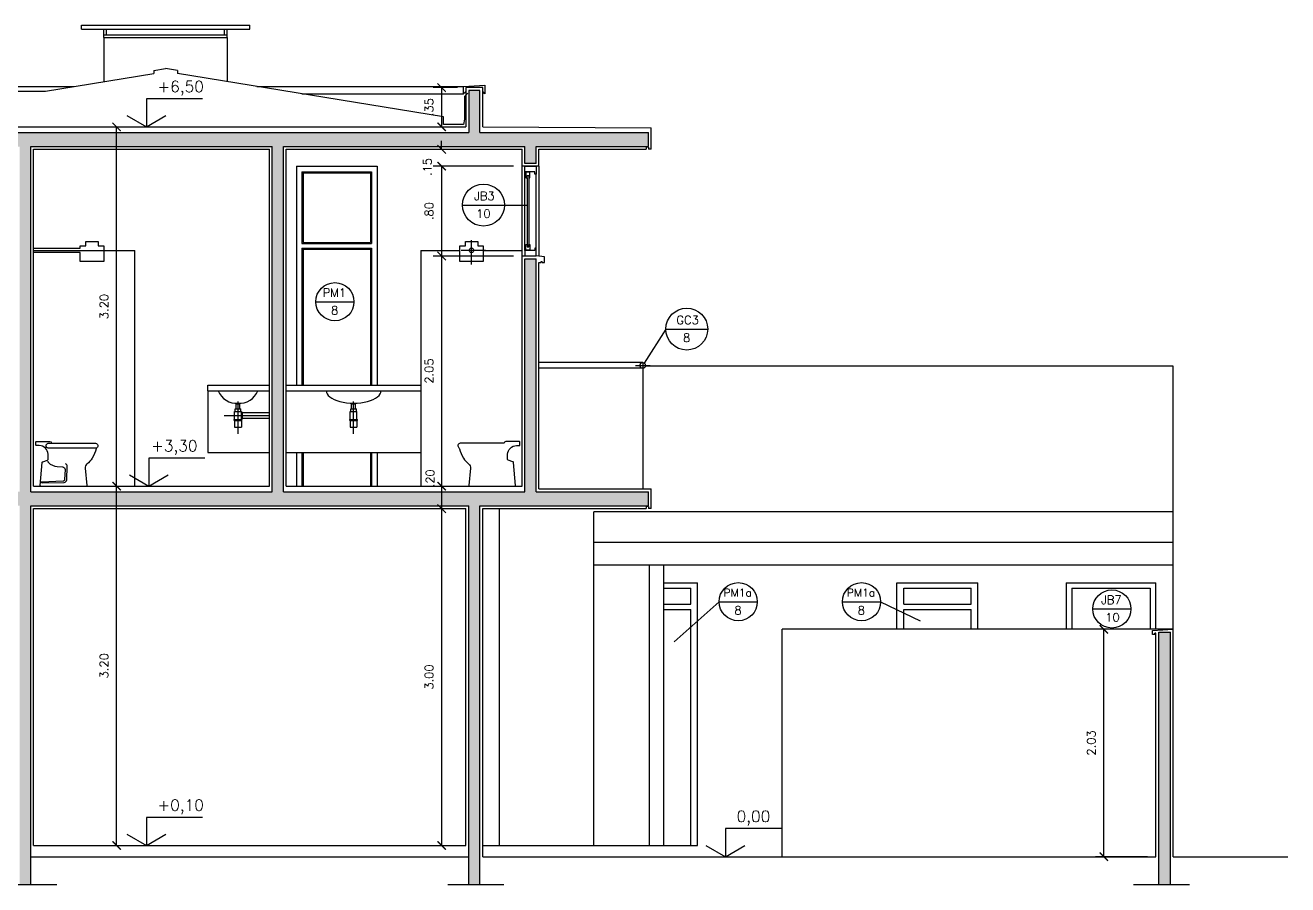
# Model space of a CAD drawing. Header units: millimetres. Extents: x 128 to 761, y 122 to 191.
# Drawn here: x 470.68 to 481.92, y 123.83 to 131.48 of the extents above; entities that cross this region are included whole.
import ezdxf

# ---------------------------------------------------------------- set-up
doc = ezdxf.new("R2010")
doc.units = ezdxf.units.MM
doc.linetypes.add('DASHDOT', pattern=[1, 0.5, -0.25, 0, -0.25])
for name, color, linetype in [('ALV', 5, 'Continuous'), ('CAIX', 2, 'Continuous'), ('CAIXN', 7, 'Continuous'), ('COTAS', 1, 'Continuous'), ('LVISTA', 1, 'Continuous'), ('LVISTA01', 8, 'Continuous'), ('LVISTA02', 1, 'Continuous'), ('LVISTA025', 3, 'Continuous'), ('NOTAS', 2, 'Continuous'), ('PEÇAS', 7, 'Continuous'), ('PEÇAS50', 8, 'Continuous'), ('REVEST', 2, 'Continuous'), ('SOLID', 8, 'Continuous')]:
    doc.layers.add(name, color=color, linetype=linetype)
doc.styles.add('60-50', font='romans.shx', dxfattribs={"height": 0.075})
doc.styles.add('80-50', font='romans.shx', dxfattribs={"height": 0.1})
doc.dimstyles.new('50', dxfattribs={"dimtxt": 0.1, "dimasz": 2.5, "dimexe": 1.25, "dimexo": 0.625, "dimgap": 0.075, "dimtad": 1, "dimzin": 0, "dimdsep": 46, "dimtxsty": '60-50', "dimcen": 2.5, "dimclrt": 3, "dimadec": 0, "dimazin": 0, "dimtfac": 1, "dimtmove": 0, "dimatfit": 3, "dimfxl": 1, "dimarcsym": 0})

# ---------------------------------------------------------------- blocks, each defined once
blk = doc.blocks.new('_ARCHTICK')
at = {"color": 0, "linetype": 'ByBlock', "const_width": 0.15}
blk.add_lwpolyline([(-0.5, -0.5), (0.5, 0.5)], dxfattribs=at)
blk = doc.blocks.new('*D452')
at = {"layer": 'COTAS', "color": 0, "lineweight": -2}
for p, q in [((480.827, 126.1), (480.209, 126.1)), ((480.284, 124.075), (480.284, 126.1)), ((480.673, 124.075), (480.209, 124.075))]:
    blk.add_line(p, q, dxfattribs=at)
at = {"layer": 'DEFPOINTS', "color": 0}
for p in [(480.284, 126.1), (480.902, 126.1), (480.748, 124.075)]:
    blk.add_point(p, dxfattribs=at)
at = {"layer": 'COTAS', "color": 0, "lineweight": -2, "xscale": 0.075, "yscale": 0.075, "zscale": 0.075}
for p, rotation in [((480.284, 126.1), 90), ((480.284, 124.075), 270)]:
    blk.add_blockref('_ARCHTICK', p, dxfattribs=dict(at, rotation=rotation))
at = {"layer": 'COTAS', "color": 3, "insert": (480.172, 125.088), "char_height": 0.075, "attachment_point": 5, "rotation": 90, "style": '60-50'}
blk.add_mtext('2.03', dxfattribs=at)
blk = doc.blocks.new('*D466')
at = {"layer": 'COTAS', "color": 0, "lineweight": -2}
blk.add_line((471.491, 124.175), (471.491, 127.375), dxfattribs=at)
at = {"layer": 'DEFPOINTS', "color": 0}
for p in [(471.491, 127.375), (471.491, 127.375), (471.491, 124.175)]:
    blk.add_point(p, dxfattribs=at)
at = {"layer": 'COTAS', "color": 0, "lineweight": -2, "xscale": 0.075, "yscale": 0.075, "zscale": 0.075}
for p, rotation in [((471.491, 127.375), 90), ((471.491, 124.175), 270)]:
    blk.add_blockref('_ARCHTICK', p, dxfattribs=dict(at, rotation=rotation))
at = {"layer": 'COTAS', "color": 3, "insert": (471.379, 125.775), "char_height": 0.075, "attachment_point": 5, "rotation": 90, "style": '60-50'}
blk.add_mtext('3.20', dxfattribs=at)
blk = doc.blocks.new('*D467')
at = {"layer": 'COTAS', "color": 0, "lineweight": -2}
blk.add_line((471.491, 127.375), (471.491, 130.575), dxfattribs=at)
at = {"layer": 'DEFPOINTS', "color": 0}
for p in [(471.491, 130.575), (471.491, 130.575), (471.491, 127.375)]:
    blk.add_point(p, dxfattribs=at)
at = {"layer": 'COTAS', "color": 0, "lineweight": -2, "xscale": 0.075, "yscale": 0.075, "zscale": 0.075}
for p, rotation in [((471.491, 130.575), 90), ((471.491, 127.375), 270)]:
    blk.add_blockref('_ARCHTICK', p, dxfattribs=dict(at, rotation=rotation))
at = {"layer": 'COTAS', "color": 3, "insert": (471.379, 128.975), "char_height": 0.075, "attachment_point": 5, "rotation": 90, "style": '60-50'}
blk.add_mtext('3.20', dxfattribs=at)
blk = doc.blocks.new('*D468')
at = {"layer": 'COTAS', "color": 0, "lineweight": -2}
for p, q in [((474.527, 130.925), (474.311, 130.925)), ((474.386, 130.925), (474.386, 130.575))]:
    blk.add_line(p, q, dxfattribs=at)
at = {"layer": 'DEFPOINTS', "color": 0}
for p in [(474.602, 130.925), (474.386, 130.575), (474.386, 130.575)]:
    blk.add_point(p, dxfattribs=at)
at = {"layer": 'COTAS', "color": 0, "lineweight": -2, "xscale": 0.075, "yscale": 0.075, "zscale": 0.075}
for p, rotation in [((474.386, 130.925), 90), ((474.386, 130.575), 270)]:
    blk.add_blockref('_ARCHTICK', p, dxfattribs=dict(at, rotation=rotation))
at = {"layer": 'COTAS', "color": 3, "insert": (474.274, 130.75), "char_height": 0.075, "attachment_point": 5, "rotation": 90, "style": '60-50'}
blk.add_mtext('.35', dxfattribs=at)
blk = doc.blocks.new('*D469')
at = {"layer": 'COTAS', "color": 0, "lineweight": -2}
for p, q in [((474.386, 130.375), (474.386, 130.45)), ((475.027, 130.225), (474.311, 130.225)), ((474.386, 130.225), (474.386, 130.15))]:
    blk.add_line(p, q, dxfattribs=at)
at = {"layer": 'DEFPOINTS', "color": 0}
for p in [(474.386, 130.375), (474.386, 130.225), (475.102, 130.225)]:
    blk.add_point(p, dxfattribs=at)
at = {"layer": 'COTAS', "color": 0, "lineweight": -2, "xscale": 0.075, "yscale": 0.075, "zscale": 0.075}
for p, rotation in [((474.386, 130.375), 270), ((474.386, 130.225), 90)]:
    blk.add_blockref('_ARCHTICK', p, dxfattribs=dict(at, rotation=rotation))
at = {"layer": 'COTAS', "color": 3, "insert": (474.259, 130.218), "char_height": 0.075, "attachment_point": 5, "rotation": 90, "style": '60-50'}
blk.add_mtext('.15', dxfattribs=at)
blk = doc.blocks.new('*D470')
at = {"layer": 'COTAS', "color": 0, "lineweight": -2}
for p, q in [((474.386, 130.225), (474.386, 129.425)), ((475.027, 129.425), (474.311, 129.425))]:
    blk.add_line(p, q, dxfattribs=at)
at = {"layer": 'DEFPOINTS', "color": 0}
for p in [(475.102, 130.225), (474.386, 129.425), (475.102, 129.425)]:
    blk.add_point(p, dxfattribs=at)
at = {"layer": 'COTAS', "color": 0, "lineweight": -2, "xscale": 0.075, "yscale": 0.075, "zscale": 0.075}
for p, rotation in [((474.386, 130.225), 90), ((474.386, 129.425), 270)]:
    blk.add_blockref('_ARCHTICK', p, dxfattribs=dict(at, rotation=rotation))
at = {"layer": 'COTAS', "color": 3, "insert": (474.274, 129.825), "char_height": 0.075, "attachment_point": 5, "rotation": 90, "style": '60-50'}
blk.add_mtext('.80', dxfattribs=at)
blk = doc.blocks.new('*D471')
at = {"layer": 'COTAS', "color": 0, "lineweight": -2}
blk.add_line((474.386, 129.425), (474.386, 127.375), dxfattribs=at)
at = {"layer": 'DEFPOINTS', "color": 0}
for p in [(475.102, 129.425), (474.386, 127.375), (474.386, 127.375)]:
    blk.add_point(p, dxfattribs=at)
at = {"layer": 'COTAS', "color": 0, "lineweight": -2, "xscale": 0.075, "yscale": 0.075, "zscale": 0.075}
for p, rotation in [((474.386, 129.425), 90), ((474.386, 127.375), 270)]:
    blk.add_blockref('_ARCHTICK', p, dxfattribs=dict(at, rotation=rotation))
at = {"layer": 'COTAS', "color": 3, "insert": (474.274, 128.4), "char_height": 0.075, "attachment_point": 5, "rotation": 90, "style": '60-50'}
blk.add_mtext('2.05', dxfattribs=at)
blk = doc.blocks.new('*D472')
at = {"layer": 'COTAS', "color": 0, "lineweight": -2}
blk.add_line((474.386, 127.375), (474.386, 127.175), dxfattribs=at)
at = {"layer": 'DEFPOINTS', "color": 0}
for p in [(474.386, 127.375), (474.386, 127.175), (474.386, 127.175)]:
    blk.add_point(p, dxfattribs=at)
at = {"layer": 'COTAS', "color": 0, "lineweight": -2, "xscale": 0.075, "yscale": 0.075, "zscale": 0.075}
for p, rotation in [((474.386, 127.375), 90), ((474.386, 127.175), 270)]:
    blk.add_blockref('_ARCHTICK', p, dxfattribs=dict(at, rotation=rotation))
at = {"layer": 'COTAS', "color": 3, "insert": (474.283, 127.445), "char_height": 0.075, "attachment_point": 5, "rotation": 90, "style": '60-50'}
blk.add_mtext('.20', dxfattribs=at)
blk = doc.blocks.new('*D473')
at = {"layer": 'COTAS', "color": 0, "lineweight": -2}
blk.add_line((474.386, 127.175), (474.386, 124.175), dxfattribs=at)
at = {"layer": 'DEFPOINTS', "color": 0}
for p in [(474.386, 127.175), (474.386, 124.175), (474.386, 124.175)]:
    blk.add_point(p, dxfattribs=at)
at = {"layer": 'COTAS', "color": 0, "lineweight": -2, "xscale": 0.075, "yscale": 0.075, "zscale": 0.075}
for p, rotation in [((474.386, 127.175), 90), ((474.386, 124.175), 270)]:
    blk.add_blockref('_ARCHTICK', p, dxfattribs=dict(at, rotation=rotation))
at = {"layer": 'COTAS', "color": 3, "insert": (474.274, 125.675), "char_height": 0.075, "attachment_point": 5, "rotation": 90, "style": '60-50'}
blk.add_mtext('3.00', dxfattribs=at)

msp = doc.modelspace()

# ---------------------------------------------------------------- hatches: boundary and pattern name
at = {"layer": 'SOLID'}
h = msp.add_hatch(color=256, dxfattribs=at)
h.paths.add_polyline_path([(468.4769, 130.5252), (468.4769, 131.2452), (468.3769, 131.2452), (468.3769, 128.4752), (468.4769, 128.4752), (468.4769, 130.4002), (470.6269, 130.4002), (470.6269, 127.3252), (468.9769, 127.3252), (468.9769, 128.2252), (468.8769, 128.2252), (468.8769, 127.3252), (468.4769, 127.3252), (468.4769, 128.2502), (468.3769, 128.2502), (468.3769, 127.3267), (468.3269, 127.2029), (468.3269, 123.8252), (468.4269, 123.8252), (468.4269, 127.2002), (470.6269, 127.2002), (470.6269, 123.8252), (470.7269, 123.8252), (470.7269, 127.2002), (474.6269, 127.2002), (474.6269, 123.8252), (474.7269, 123.8252), (474.7269, 127.2002), (476.2269, 127.2002), (476.2269, 127.3252), (475.2269, 127.3252), (475.2269, 129.4002), (475.1269, 129.4002), (475.1269, 127.3252), (472.9769, 127.3252), (472.9769, 130.4002), (475.1269, 130.4002), (475.1269, 130.2502), (475.2269, 130.2502), (475.2269, 130.4002), (476.2269, 130.4002), (476.2269, 130.5252), (474.7269, 130.5252), (474.7269, 130.9002), (474.6269, 130.9002), (474.6269, 130.5252), (469.2269, 130.5252)])
h.paths.add_polyline_path([(470.7269, 130.4002), (470.7269, 127.3252), (472.8769, 127.3252), (472.8769, 130.4002)], flags=16)
h.paths.add_polyline_path([(468.4769, 128.4752), (468.3769, 128.4752), (468.3769, 128.2502), (468.4769, 128.2502)], flags=17)
h.paths.add_polyline_path([(480.8769, 126.0752), (480.7732, 126.0752), (480.7732, 123.8252), (480.8769, 123.8252)])
h.paths.add_polyline_path([(471.7894, 127.6355), (472.2727, 127.6355), (472.2727, 127.814), (471.7894, 127.814)], flags=8)

# ---------------------------------------------------------------- linework, layer by layer
at = {"layer": 'ALV'}
for p, q in [((474.6269, 130.9002), (474.6269, 130.5252)), ((474.7269, 130.9002), (474.6269, 130.9002)), ((474.7269, 130.5252), (474.7269, 130.9002)), ((469.2269, 130.5252), (474.6269, 130.5252)), ((474.7269, 130.5252), (476.2269, 130.5252)), ((476.2269, 130.4002), (476.2269, 130.5252)), ((470.7269, 130.4002), (472.8769, 130.4002)), ((470.7269, 127.3252), (470.7269, 130.4002)), ((472.8769, 127.3252), (472.8769, 130.4002)), ((472.9769, 127.3252), (472.9769, 130.4002)), ((472.9769, 130.4002), (475.1269, 130.4002)), ((475.1269, 130.2502), (475.1269, 130.4002)), ((475.2269, 130.4002), (476.2269, 130.4002)), ((475.2269, 130.2502), (475.2269, 130.4002)), ((475.2269, 130.2502), (475.1269, 130.2502)), ((475.1269, 129.4002), (475.2269, 129.4002)), ((475.1269, 127.3252), (475.1269, 129.4002)), ((475.2269, 127.3252), (475.2269, 129.4002)), ((470.7269, 127.3252), (472.8769, 127.3252)), ((472.9769, 127.3252), (475.1269, 127.3252)), ((475.2269, 127.3252), (476.2269, 127.3252)), ((476.2269, 127.2002), (476.2269, 127.3252)), ((470.7269, 123.8252), (470.7269, 127.2002)), ((470.7269, 127.2002), (474.6269, 127.2002)), ((474.6269, 123.8252), (474.6269, 127.2002)), ((474.7269, 123.8252), (474.7269, 127.2002)), ((474.7269, 127.2002), (476.2269, 127.2002)), ((480.7732, 126.0752), (480.8769, 126.0752)), ((480.7732, 123.8252), (480.7732, 126.0752)), ((480.8769, 123.8252), (480.8769, 126.0752))]:
    msp.add_line(p, q, dxfattribs=at)
at = {"layer": 'CAIX', "color": 1}
for p, q in [((475.2519, 130.2252), (475.2519, 129.4252)), ((475.1269, 129.4752), (475.1269, 130.1752)), ((475.2269, 129.4952), (475.2269, 130.1552))]:
    msp.add_line(p, q, dxfattribs=at)
at = {"layer": 'CAIX'}
for p, q in [((475.1469, 130.1224), (475.1469, 129.5279)), ((475.1619, 130.1224), (475.1619, 129.5279))]:
    msp.add_line(p, q, dxfattribs=at)
for points in [[(474.6019, 130.8902), (474.5819, 130.8702), (474.5819, 130.9352), (474.7719, 130.9452), (474.7719, 130.8702), (474.7519, 130.8902)], [(474.618, 130.8765), (474.588, 130.8465), (474.588, 130.6446), (474.5804, 130.5952)], [(475.2269, 129.4252), (475.2269, 129.4952), (475.2169, 129.4952), (475.2169, 129.4752), (475.1269, 129.4752), (475.1269, 129.4252)]]:
    msp.add_lwpolyline(points, dxfattribs=at)
for points in [[(475.2269, 130.2252), (475.2269, 130.1552), (475.2169, 130.1552), (475.2169, 130.1752), (475.1269, 130.1752), (475.1269, 130.2252)], [(475.1369, 130.1724), (475.1369, 130.1224), (475.1469, 130.1224), (475.1469, 130.1424), (475.1619, 130.1424), (475.1619, 130.1224), (475.1719, 130.1224), (475.1719, 130.1724)], [(475.1369, 129.4779), (475.1369, 129.5279), (475.1469, 129.5279), (475.1469, 129.5079), (475.1619, 129.5079), (475.1619, 129.5279), (475.1719, 129.5279), (475.1719, 129.4779)]]:
    msp.add_lwpolyline(points, close=True, dxfattribs=at)
at = {"layer": 'CAIXN', "color": 8, "ltscale": 0.5}
for p, q in [((474.5716, 129.8788), (475.1469, 129.8788)), ((473.2647, 129.0178), (473.6047, 129.0178)), ((476.382, 128.7741), (476.1903, 128.4713)), ((476.382, 128.7741), (476.756, 128.7741)), ((476.8577, 126.3458), (476.4569, 125.9873)), ((476.8577, 126.3458), (477.1977, 126.3458)), ((477.9562, 126.3458), (478.2962, 126.3458)), ((478.2962, 126.3458), (478.648, 126.1758)), ((480.1857, 126.2816), (480.5257, 126.2816))]:
    msp.add_line(p, q, dxfattribs=at)
for centre, radius in [((474.7586, 129.8788), 0.187), ((473.4347, 129.0178), 0.17), ((476.569, 128.7741), 0.187), ((477.0277, 126.3458), 0.17), ((478.1262, 126.3458), 0.17), ((480.3557, 126.2816), 0.17)]:
    msp.add_circle(centre, radius, dxfattribs=at)
at = {"layer": 'LVISTA'}
for p, q in [((471.1769, 131.4802), (472.6769, 131.4802)), ((471.1769, 131.4452), (471.1769, 131.4802)), ((472.6769, 131.4452), (472.6769, 131.4802)), ((471.1769, 131.4452), (472.6769, 131.4452)), ((471.3769, 131.3702), (471.3769, 131.4452)), ((471.3769, 131.3952), (472.4769, 131.3952)), ((471.3769, 131.3702), (471.3769, 130.9779)), ((471.3769, 131.3702), (472.4769, 131.3702)), ((471.4019, 131.3952), (471.4019, 131.4452)), ((472.4519, 131.3952), (472.4519, 131.4452)), ((472.4769, 131.3702), (472.4769, 131.4452)), ((472.4769, 131.3702), (472.4769, 130.9779))]:
    msp.add_line(p, q, dxfattribs=at)
at = {"layer": 'LVISTA', "color": 2}
for p, q in [((474.4019, 130.5952), (474.4019, 130.6649)), ((474.5804, 130.5952), (474.4019, 130.5952))]:
    msp.add_line(p, q, dxfattribs=at)
at = {"layer": 'LVISTA01'}
for p, q in [((473.1395, 130.8702), (474.5819, 130.8702)), ((473.0919, 130.2252), (473.0919, 128.2752)), ((473.0919, 130.2252), (473.8119, 130.2252)), ((473.8119, 130.2252), (473.8119, 128.2752)), ((473.1419, 130.1752), (473.7619, 130.1752)), ((473.1419, 130.1752), (473.1419, 129.5352)), ((473.1519, 130.1652), (473.7519, 130.1652)), ((473.1519, 130.1652), (473.1519, 129.5452)), ((473.7519, 130.1652), (473.7519, 129.5452)), ((473.7619, 130.1752), (473.7619, 129.5352)), ((473.1419, 129.5352), (473.7619, 129.5352)), ((473.1419, 129.4952), (473.7619, 129.4952)), ((473.1419, 129.4952), (473.1419, 128.2752)), ((473.1519, 129.5452), (473.7519, 129.5452)), ((473.1519, 129.4852), (473.7519, 129.4852)), ((473.1519, 129.4852), (473.1519, 128.2752)), ((473.7519, 129.4852), (473.7519, 128.2752)), ((473.7619, 129.4952), (473.7619, 128.2752)), ((480.9019, 128.4452), (476.2014, 128.4452)), ((480.9019, 126.1002), (480.9019, 128.4452)), ((473.0919, 127.6752), (473.0919, 127.3752)), ((473.1419, 127.6752), (473.1419, 127.3752)), ((473.1519, 127.6752), (473.1519, 127.3752)), ((473.7519, 127.6752), (473.7519, 127.3752)), ((473.7619, 127.6752), (473.7619, 127.3752)), ((473.8119, 127.6752), (473.8119, 127.3752)), ((474.9019, 124.1752), (474.9019, 127.1752)), ((480.9019, 127.1452), (475.7425, 127.1452)), ((475.7425, 126.8752), (475.7425, 127.1452)), ((475.7425, 126.8752), (480.9019, 126.8752)), ((475.7425, 126.6752), (475.7425, 126.8752)), ((475.7425, 126.6752), (480.9019, 126.6752)), ((475.7425, 124.1752), (475.7425, 126.6752)), ((476.236, 124.1752), (476.236, 126.6752)), ((476.3639, 124.1752), (476.3639, 126.6752)), ((476.3639, 126.5152), (476.6658, 126.5152)), ((476.6658, 124.1752), (476.6658, 126.5152)), ((478.4413, 126.1002), (478.4413, 126.5152)), ((478.4413, 126.5152), (479.1613, 126.5152)), ((479.1613, 126.1002), (479.1613, 126.5152)), ((479.9482, 126.5152), (479.9482, 126.1002)), ((479.9482, 126.5152), (480.7482, 126.5152)), ((480.7482, 126.1002), (480.7482, 126.5152)), ((476.3639, 126.4652), (476.6058, 126.4652)), ((476.6058, 126.3252), (476.6058, 126.4652)), ((478.5013, 126.4652), (479.1013, 126.4652)), ((478.5013, 126.3252), (478.5013, 126.4652)), ((479.1013, 126.3252), (479.1013, 126.4652)), ((479.9982, 126.4652), (479.9982, 126.1002)), ((479.9982, 126.4652), (480.6982, 126.4652)), ((480.6982, 126.4652), (480.6982, 126.1002)), ((476.3639, 126.3252), (476.6058, 126.3252)), ((478.5013, 126.3252), (479.1013, 126.3252)), ((476.3639, 126.2752), (476.6058, 126.2752)), ((476.6058, 124.1752), (476.6058, 126.2752)), ((478.5013, 126.1002), (478.5013, 126.2752)), ((478.5013, 126.2752), (479.1013, 126.2752)), ((479.1013, 126.1002), (479.1013, 126.2752)), ((474.7519, 124.1752), (476.6658, 124.1752))]:
    msp.add_line(p, q, dxfattribs=at)
at = {"layer": 'LVISTA02', "color": 2}
for p, q in [((470.8578, 130.8935), (471.8209, 131.0501)), ((471.8209, 131.0776), (471.9269, 131.0948)), ((471.8209, 131.0776), (471.8209, 131.0501)), ((472.033, 131.0776), (471.9269, 131.0948)), ((472.033, 131.0776), (472.033, 131.0501)), ((474.4019, 130.6649), (472.033, 131.0501)), ((468.5019, 130.8935), (470.8578, 130.8935)), ((475.2519, 130.2252), (475.2519, 130.3752)), ((475.2519, 127.3502), (475.2519, 129.3664))]:
    msp.add_line(p, q, dxfattribs=at)
at = {"layer": 'LVISTA02'}
for p, q in [((468.5019, 130.9351), (471.1139, 130.9351)), ((472.7397, 130.9352), (474.5819, 130.9352)), ((475.1019, 129.4252), (475.1019, 130.2252)), ((470.7519, 129.4752), (471.6519, 129.4752)), ((471.6519, 127.3752), (471.6519, 129.4752)), ((474.2019, 129.4752), (474.5469, 129.4752)), ((474.2019, 129.4752), (474.2019, 127.3752)), ((474.7569, 129.4752), (475.1019, 129.4752)), ((476.1769, 128.4752), (475.2519, 128.4752)), ((476.1769, 128.4252), (475.2519, 128.4252)), ((476.1769, 128.4752), (476.1769, 127.3502)), ((472.3019, 128.2252), (472.3019, 128.2752)), ((472.3019, 128.2752), (472.8519, 128.2752)), ((472.3019, 128.2252), (472.8519, 128.2252)), ((472.3019, 128.2252), (472.3019, 127.6752)), ((473.0019, 128.2752), (474.2019, 128.2752)), ((473.0019, 128.2252), (474.2019, 128.2252)), ((472.3019, 127.6752), (472.8519, 127.6752)), ((473.0019, 127.6752), (474.2019, 127.6752)), ((470.7269, 124.0752), (474.6269, 124.0752))]:
    msp.add_line(p, q, dxfattribs=at)
at = {"layer": 'LVISTA025', "color": 1}
for p in [(477.4191, 124.0752), (480.9019, 126.1002)]:
    msp.add_line(p, (477.4191, 126.1002), dxfattribs=at)
at = {"layer": 'NOTAS', "color": 8, "linetype": 'DASHDOT'}
for p, q in [((474.6519, 129.3508), (474.6519, 129.5668)), ((474.7763, 129.4752), (474.5603, 129.4752)), ((476.1112, 128.4502), (476.2426, 128.4502))]:
    msp.add_line(p, q, dxfattribs=at)
at = {"layer": 'NOTAS'}
for p, q in [((470.9585, 123.8252), (470.4578, 123.8252)), ((474.9403, 123.8252), (474.4396, 123.8252)), ((481.048, 123.8252), (480.5473, 123.8252))]:
    msp.add_line(p, q, dxfattribs=at)
for points in [[(472.2563, 130.8252), (471.7563, 130.8252), (471.7563, 130.5752)], [(472.2774, 127.6252), (471.7774, 127.6252), (471.7774, 127.3752)], [(472.2563, 124.4252), (471.7563, 124.4252), (471.7563, 124.1752)], [(477.413, 124.3252), (476.913, 124.3252), (476.913, 124.0752)]]:
    msp.add_lwpolyline(points, dxfattribs=at)
at = {"layer": 'NOTAS', "color": 3}
for points in [[(471.5831, 130.6752), (471.7563, 130.5752), (471.9295, 130.6752)], [(471.6042, 127.4752), (471.7774, 127.3752), (471.9506, 127.4752)], [(471.5831, 124.2752), (471.7563, 124.1752), (471.9295, 124.2752)], [(476.7398, 124.1752), (476.913, 124.0752), (477.0862, 124.1752)]]:
    msp.add_lwpolyline(points, dxfattribs=at)
at = {"layer": 'PEÇAS'}
for p, q in [((472.5897, 128.1052), (472.5547, 128.1052)), ((472.5547, 128.0652), (472.5547, 128.1052)), ((472.5612, 128.1052), (472.5612, 128.1136)), ((472.5832, 128.1137), (472.5832, 128.1052)), ((472.5897, 128.0652), (472.5897, 128.1052)), ((473.6194, 128.1052), (473.5844, 128.1052)), ((473.5844, 128.0652), (473.5844, 128.1052)), ((473.5909, 128.1052), (473.5909, 128.1136)), ((473.613, 128.1137), (473.613, 128.1052)), ((473.6194, 128.0652), (473.6194, 128.1052)), ((472.5422, 127.9702), (472.5422, 128.0402)), ((472.5422, 128.0402), (472.6022, 128.0402)), ((472.5472, 128.0402), (472.5472, 128.0652)), ((472.5472, 128.0652), (472.5972, 128.0652)), ((472.5972, 128.0402), (472.5972, 128.0652)), ((472.6022, 127.9702), (472.6022, 128.0402)), ((472.6022, 128.0352), (472.6122, 128.0352)), ((472.6022, 127.9752), (472.6122, 127.9752)), ((472.6122, 127.9752), (472.6122, 128.0352)), ((472.6122, 128.0302), (472.8519, 128.0302)), ((472.6122, 127.9802), (472.8519, 127.9802)), ((473.5719, 127.9702), (473.5719, 128.0402)), ((473.5719, 128.0402), (473.6319, 128.0402)), ((473.5769, 128.0402), (473.5769, 128.0652)), ((473.5769, 128.0652), (473.6269, 128.0652)), ((473.6269, 128.0402), (473.6269, 128.0652)), ((473.6319, 127.9702), (473.6319, 128.0402)), ((472.5372, 127.9702), (472.6072, 127.9702)), ((472.5372, 127.9602), (472.5372, 127.9702)), ((472.5372, 127.9602), (472.6072, 127.9602)), ((472.5422, 127.9602), (472.5422, 127.9002)), ((472.5422, 127.9002), (472.6022, 127.9002)), ((472.6022, 127.9602), (472.6022, 127.9002)), ((472.6072, 127.9602), (472.6072, 127.9702)), ((473.5669, 127.9702), (473.6369, 127.9702)), ((473.5669, 127.9602), (473.5669, 127.9702)), ((473.5669, 127.9602), (473.6369, 127.9602)), ((473.5719, 127.9602), (473.5719, 127.9002)), ((473.5719, 127.9002), (473.6319, 127.9002)), ((473.6319, 127.9602), (473.6319, 127.9002)), ((473.6369, 127.9602), (473.6369, 127.9702))]:
    msp.add_line(p, q, dxfattribs=at)
at = {"layer": 'PEÇAS', "linetype": 'DASHDOT'}
for p, q in [((472.5722, 127.8419), (472.5722, 128.1284)), ((473.6019, 127.8419), (473.6019, 128.1284)), ((472.4489, 128.0052), (472.8519, 128.0052))]:
    msp.add_line(p, q, dxfattribs=at)
at = {"layer": 'PEÇAS'}
for points in [[(470.7519, 129.4952), (471.1669, 129.4952), (471.1669, 129.5152), (471.2169, 129.5152), (471.2169, 129.5552), (471.3269, 129.5552), (471.3269, 129.5152), (471.3769, 129.5152), (471.3769, 129.3752), (471.1669, 129.3752), (471.1669, 129.4552), (470.7519, 129.4552)], [(474.5469, 129.5152), (474.5969, 129.5152), (474.5969, 129.5552), (474.7069, 129.5552), (474.7069, 129.5152), (474.7569, 129.5152), (474.7569, 129.3752), (474.5469, 129.3752), (474.5469, 129.5152)]]:
    msp.add_lwpolyline(points, dxfattribs=at)
msp.add_lwpolyline([(470.8154, 127.3752, -0.4405179), (470.8104, 127.3806), (470.8289, 127.5872), (470.8289, 127.5876, -0.238813), (470.8339, 127.5932), (470.8747, 127.6061, 0.2982349), (470.8799, 127.6135), (470.8799, 127.6602, 0.3911927), (470.8019, 127.7372), (470.7749, 127.7372, -0.4142136), (470.7719, 127.7402), (470.7719, 127.7677, -0.4142136), (470.7779, 127.7737), (470.8949, 127.7737, -0.031339), (470.8957, 127.7736, -0.3679173), (470.9114, 127.7577), (471.0929, 127.7577), (471.3039, 127.7577, -0.6726001), (471.3144, 127.7174, 0.1747511), (471.3089, 127.7082, -0.0849097), (471.2739, 127.6252, -0.073752), (471.2254, 127.5712, 0.266695), (471.2114, 127.5352), (471.2264, 127.3806, -0.4427907), (471.2214, 127.3752)], format="xyb", dxfattribs=at)
msp.add_circle((474.6519, 129.4752), 0.02, dxfattribs=at)
at = {"layer": 'PEÇAS', "color": 2, "linetype": 'ByBlock'}
msp.add_circle((476.1769, 128.4502), 0.025, dxfattribs=at)
at = {"layer": 'PEÇAS'}
for centre, radius, start, end in [((472.5574, 128.2868), 0.173, 200.85379, 275.35031), ((472.5876, 128.2859), 0.1722, 264.6555, 339.33706)]:
    msp.add_arc(centre, radius, start, end, dxfattribs=at)
msp.add_ellipse((473.6019, 128.2252), major_axis=(-0.245, 0), ratio=0.451834, start_param=0, end_param=3.1415927, dxfattribs=at)
at = {"layer": 'PEÇAS50'}
for points in [[(471.3144, 127.7174, -0.1282576), (471.3039, 127.7132), (471.0929, 127.7132), (470.8819, 127.7132, -0.8764671), (470.8819, 127.7577), (470.9114, 127.7577)], [(475.0385, 127.3752, 0.4405179), (475.0435, 127.3806), (475.025, 127.5872), (475.025, 127.5876, 0.238813), (475.0199, 127.5932), (474.9792, 127.6061, -0.2982349), (474.9739, 127.6135), (474.9739, 127.6602, -0.3911927), (475.0519, 127.7372), (475.0789, 127.7372, 0.4142136), (475.0819, 127.7402), (475.0819, 127.7677, 0.4142136), (475.0759, 127.7737), (474.959, 127.7737, 0.031339), (474.9582, 127.7736, 0.3679173), (474.9424, 127.7577), (474.7609, 127.7577), (474.5499, 127.7577, 0.6726001), (474.5394, 127.7174, -0.1747511), (474.5449, 127.7082, 0.0849097), (474.5799, 127.6252, 0.073752), (474.6284, 127.5712, -0.266695), (474.6424, 127.5352), (474.6275, 127.3806, 0.4427907), (474.6324, 127.3752)], [(470.8769, 127.5992, 0.1940652), (470.8829, 127.5852, 0.1621449), (470.9619, 127.5507), (471.0099, 127.5467, -0.3853471), (471.0314, 127.5232), (471.0279, 127.4342, -0.4477898), (471.0139, 127.4202), (470.8226, 127.4117), (470.8216, 127.4117), (470.8169, 127.4117, 0.6900705), (470.8164, 127.4102, 0.2113135), (470.8289, 127.4052), (471.0234, 127.4082, 0.4081899), (471.0464, 127.4317), (471.0514, 127.5527, 0.3006112), (471.0349, 127.5752)]]:
    msp.add_lwpolyline(points, format="xyb", dxfattribs=at)
at = {"layer": 'REVEST'}
for p, q in [((474.6019, 130.9252), (474.6019, 130.5752)), ((474.7519, 130.9252), (474.6019, 130.9252)), ((474.7519, 130.5752), (474.7519, 130.9252)), ((468.5019, 130.5752), (474.6019, 130.5752)), ((474.7519, 130.5752), (476.2519, 130.5652)), ((476.2519, 130.3752), (476.2519, 130.5652)), ((470.7519, 130.3752), (472.8519, 130.3752)), ((470.7519, 127.3752), (470.7519, 130.3752)), ((472.8519, 127.3752), (472.8519, 130.3752)), ((473.0019, 127.3752), (473.0019, 130.3752)), ((473.0019, 130.3752), (475.1019, 130.3752)), ((475.1019, 130.2252), (475.1019, 130.3752)), ((475.2519, 130.3752), (476.2069, 130.3752)), ((476.2069, 130.3952), (476.2069, 130.3752)), ((476.2269, 130.3952), (476.2069, 130.3952)), ((476.2269, 130.3952), (476.2269, 130.3752)), ((476.2519, 130.3752), (476.2269, 130.3752)), ((475.2519, 130.2252), (475.1019, 130.2252)), ((475.1019, 129.4252), (475.2269, 129.4252)), ((475.1019, 127.3752), (475.1019, 129.4252)), ((475.3019, 129.4164), (475.2269, 129.4252)), ((475.2519, 129.3664), (475.2719, 129.3664)), ((475.2719, 129.3664), (475.2719, 129.3764)), ((475.2719, 129.3764), (475.2819, 129.3764)), ((475.2819, 129.3664), (475.2819, 129.3764)), ((475.2819, 129.3664), (475.3019, 129.3664)), ((475.3019, 129.3664), (475.3019, 129.4164)), ((470.7519, 127.3752), (472.8519, 127.3752)), ((473.0019, 127.3752), (475.1019, 127.3752)), ((475.2519, 127.3502), (476.2519, 127.3502)), ((476.2519, 127.1752), (476.2519, 127.3502)), ((476.2069, 127.1952), (476.2069, 127.1752)), ((476.2269, 127.1952), (476.2069, 127.1952)), ((476.2269, 127.1952), (476.2269, 127.1752)), ((470.7519, 127.1752), (474.6019, 127.1752)), ((470.7519, 124.1752), (470.7519, 127.1752)), ((474.6019, 124.1752), (474.6019, 127.1752)), ((474.7519, 124.0752), (474.7519, 127.1752)), ((474.7519, 127.1752), (476.2069, 127.1752)), ((476.2519, 127.1752), (476.2269, 127.1752)), ((480.7182, 126.0902), (480.9019, 126.1002)), ((480.7182, 126.0552), (480.7182, 126.0902)), ((480.7382, 126.0552), (480.7382, 126.0652)), ((480.7482, 126.0652), (480.7382, 126.0652)), ((480.7482, 124.0752), (480.7482, 126.0652)), ((480.9019, 124.0752), (480.9019, 126.1002)), ((480.7382, 126.0552), (480.7182, 126.0552)), ((470.7519, 124.1752), (474.6019, 124.1752)), ((474.7519, 124.0752), (480.7482, 124.0752)), ((480.9019, 124.0752), (481.9223, 124.0752))]:
    msp.add_line(p, q, dxfattribs=at)

# ---------------------------------------------------------------- texts
at = {"layer": 'CAIXN', "color": 2, "ltscale": 0.5, "attachment_point": 5, "style": '60-50'}
for s, insert, char_height in [('JB3', (474.7666, 129.9597), 0.075), ('10', (474.7568, 129.802), 0.075), ('PM1', (473.4301, 129.0986), 0.075), ('8', (473.4329, 128.9409), 0.075), ('GC3', (476.5769, 128.855), 0.075), ('8', (476.5671, 128.6973), 0.075), ('PM1a', (477.0231, 126.4266), 0.07), ('PM1a', (478.1216, 126.4266), 0.07), ('JB7', (480.3511, 126.3625), 0.075), ('8', (477.0259, 126.2689), 0.075), ('8', (478.1244, 126.2689), 0.075), ('10', (480.3618, 126.2065), 0.075)]:
    msp.add_mtext(s, dxfattribs=dict(at, insert=insert, char_height=char_height))
at = {"layer": 'NOTAS', "color": 3, "style": '80-50'}
for s, p in [('+6,50', (471.8565, 130.8843)), ('+3,30', (471.8001, 127.6843)), ('+0,10', (471.8565, 124.4843)), ('0,00', (477.0132, 124.3843))]:
    msp.add_text(s, height=0.1, dxfattribs=at).set_placement(p)

# ---------------------------------------------------------------- dimensions: what is measured, and where the dimension line sits
at = {"layer": 'COTAS'}
for base, p1, p2, override, picture, middle in [((474.3865, 130.5752), (474.6019, 130.9252), (474.3865, 130.5752), {"dimasz": 0.075, "dimexe": 0.075, "dimexo": 0.075, "dimzin": 4, "dimblk1": 'ARCHTICK', "dimblk2": 'ARCHTICK', "dimsah": 1, "dimtofl": 0, "dimtmove": 2}, '*D468', (474.274, 130.7502)), ((471.4913, 130.5752), (471.4913, 127.3752), (471.4913, 130.5752), {"dimasz": 0.075, "dimexe": 0.075, "dimexo": 0.075, "dimzin": 4, "dimblk1": 'ARCHTICK', "dimblk2": 'ARCHTICK', "dimsah": 1, "dimse1": 1, "dimtofl": 0, "dimtmove": 2}, '*D467', (471.3788, 128.9752)), ((474.3865, 129.4252), (475.1019, 130.2252), (475.1019, 129.4252), {"dimasz": 0.075, "dimexe": 0.075, "dimexo": 0.075, "dimzin": 4, "dimblk1": 'ARCHTICK', "dimblk2": 'ARCHTICK', "dimsah": 1, "dimse1": 1, "dimtofl": 0, "dimtmove": 2}, '*D470', (474.274, 129.8252)), ((474.3865, 127.3752), (475.1019, 129.4252), (474.3865, 127.3752), {"dimasz": 0.075, "dimexe": 0.075, "dimexo": 0.075, "dimzin": 4, "dimblk1": 'ARCHTICK', "dimblk2": 'ARCHTICK', "dimsah": 1, "dimse1": 1, "dimtofl": 0, "dimtmove": 2}, '*D471', (474.274, 128.4002)), ((471.4913, 127.3752), (471.4913, 124.1752), (471.4913, 127.3752), {"dimasz": 0.075, "dimexe": 0.075, "dimexo": 0.075, "dimzin": 4, "dimblk1": 'ARCHTICK', "dimblk2": 'ARCHTICK', "dimsah": 1, "dimtofl": 0, "dimtmove": 2}, '*D466', (471.3788, 125.7752)), ((474.3865, 124.1752), (474.3865, 127.1752), (474.3865, 124.1752), {"dimasz": 0.075, "dimexe": 0.075, "dimexo": 0.075, "dimzin": 4, "dimblk1": 'ARCHTICK', "dimblk2": 'ARCHTICK', "dimsah": 1, "dimtofl": 0, "dimtmove": 2}, '*D473', (474.274, 125.6752)), ((480.284222392, 126.1001620173), (480.7482106507, 124.0751620173), (480.9019403542, 126.1001620173), {"dimasz": 0.075, "dimexe": 0.075, "dimexo": 0.075, "dimzin": 4, "dimblk1": 'ARCHTICK', "dimblk2": 'ARCHTICK', "dimsah": 1, "dimtofl": 0, "dimtmove": 2}, '*D452', (480.171722392, 125.0876620173))]:
    dim = msp.add_linear_dim(base=base, p1=p1, p2=p2, angle=90, dimstyle='50', override=override, dxfattribs=at)
    dim.commit()
    dim.dimension.update_dxf_attribs({"geometry": picture, "text_midpoint": middle})
for base, p1, p2, picture, middle in [((474.3865, 130.2252), (474.3865, 130.3752), (475.1019, 130.2252), '*D469', (474.2588, 130.2181)), ((474.3865, 127.1752), (474.3865, 127.3752), (474.3865, 127.1752), '*D472', (474.2828, 127.4448))]:
    dim = msp.add_linear_dim(base=base, p1=p1, p2=p2, angle=90, dimstyle='50', override={"dimasz": 0.075, "dimexe": 0.075, "dimexo": 0.075, "dimzin": 4, "dimblk1": 'ARCHTICK', "dimblk2": 'ARCHTICK', "dimsah": 1, "dimse1": 1, "dimtofl": 0, "dimtmove": 2}, dxfattribs=at)
    dim.commit()
    dim.dimension.update_dxf_attribs({"geometry": picture, "text_midpoint": middle, "dimtype": 160})

doc.saveas('drawing.dxf')
